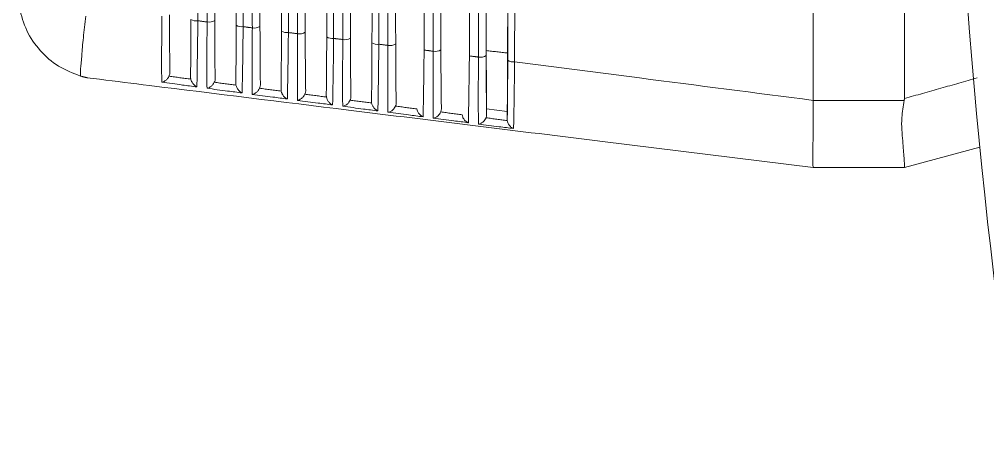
# Model space of a CAD drawing. Extents: x 12.1 to 108.7, y 1 to 80.4.
# Drawn here: x 42.968 to 44.295, y 31.504 to 32.076 of the extents above; entities that cross this region are included whole.
import ezdxf

# ---------------------------------------------------------------- set-up
doc = ezdxf.new("R2010")
doc.units = 0
doc.header["$MEASUREMENT"] = 0
doc.linetypes.add('SLD-Solid', pattern=[0])
doc.layers.add('OBJECT', color=7, linetype='CONTINUOUS')

msp = doc.modelspace()

# ---------------------------------------------------------------- linework, layer by layer
at = {"layer": 'OBJECT', "linetype": 'SLD-Solid', "lineweight": 15}
for p, q in [((44.1809, 31.9676), (44.1809, 32.428)), ((44.0559, 31.9651), (44.0559, 32.3549)), ((44.1804, 31.9649), (44.0559, 31.9649)), ((43.6083, 31.9452), (43.6083, 31.9533)), ((43.6083, 31.9533), (43.6365, 31.9498)), ((43.6365, 31.9498), (43.6365, 31.9388)), ((43.7672, 31.9088), (44.0559, 31.8733)), ((44.1809, 31.8733), (44.284, 31.901)), ((44.0559, 31.8733), (44.1809, 31.8733)), ((44.0559, 31.8733), (44.0559, 31.8733)), ((44.1809, 31.8733), (44.1809, 31.8733))]:
    msp.add_line(p, q, dxfattribs=at)
for centre, radius, start, end in [((52.2451, 32.6894), 8, 171.47604, 188.52396), ((43.2104, 32.0878), 0.014, 238.307, 278.7708), ((43.2278, 32.0879), 0.0158, 260.5544, 300.2115), ((43.2724, 32.0796), 0.0138, 237.8172, 278.8729), ((43.2898, 32.0797), 0.0156, 260.4343, 300.683), ((43.3344, 32.0714), 0.0136, 237.3315, 278.9726), ((43.3517, 32.0714), 0.0154, 260.3164, 301.1508), ((43.3965, 32.0632), 0.0135, 236.85, 279.0698), ((43.4137, 32.0632), 0.0152, 260.2008, 301.6148), ((43.4585, 32.055), 0.0133, 236.3727, 279.1645), ((43.4757, 32.055), 0.015, 260.0874, 302.0751), ((43.5377, 32.0468), 0.0148, 259.9763, 302.5317), ((43.5997, 32.0387), 0.0146, 259.8673, 302.9847), ((43.6445, 32.0305), 0.0128, 234.9657, 279.4343)]:
    msp.add_arc(centre, radius, start, end, dxfattribs=at)
for centre, major_axis, start_param, end_param in [((43.6183, 32.4983), (0, 2.2176), 4.494993, 4.929785), ((43.5645, 32.4983), (0, 2.2137), 1.359646, 1.781947), ((43.6265, 32.4983), (0, 2.217), 1.356281, 1.785312), ((43.4405, 32.4983), (0, 2.2072), 1.366399, 1.775193), ((43.4323, 32.4983), (0, 2.2078), 4.505106, 4.919672), ((43.5025, 32.4983), (0, 2.2105), 1.363019, 1.778574), ((43.3083, 32.4983), (0, 2.2013), 4.511889, 4.912889), ((43.3785, 32.4983), (0, 2.204), 1.369788, 1.771804), ((43.3703, 32.4983), (0, 2.2046), 4.508493, 4.916285), ((43.2545, 32.4983), (0, 2.1975), 1.376591, 1.765002), ((43.2463, 32.4983), (0, 2.1981), 4.515292, 4.909486), ((43.3165, 32.4983), (0, 2.2007), 1.373185, 1.768407)]:
    msp.add_ellipse(centre, major_axis=major_axis, ratio=0.008727, start_param=start_param, end_param=end_param, dxfattribs=at)
for points, knots in [([(43.5971, 32.0243), (43.5971, 32.0308), (43.597, 32.0634), (43.5968, 32.2012), (43.5966, 32.4236), (43.5967, 32.7094), (43.597, 32.8847), (43.5971, 32.9724)], [0, 0, 0, 0, 0.020947, 0.104745, 0.44076, 0.72038, 1, 1, 1, 1]), ([(43.6466, 32.9788), (43.6467, 32.9723), (43.6467, 32.9397), (43.6469, 32.8019), (43.6471, 32.5775), (43.6471, 32.2872), (43.6468, 32.1077), (43.6466, 32.0179)], [0, 0, 0, 0, 0.0206638, 0.1033313, 0.4348088, 0.7174044, 1, 1, 1, 1]), ([(43.5226, 32.9628), (43.5226, 32.9562), (43.5227, 32.9236), (43.5229, 32.7857), (43.5231, 32.5665), (43.523, 32.2873), (43.5227, 32.1184), (43.5226, 32.0339)], [0, 0, 0, 0, 0.021386, 0.106942, 0.450009, 0.725005, 1, 1, 1, 1]), ([(43.5351, 32.0323), (43.5351, 32.0388), (43.5351, 32.0714), (43.5348, 32.2094), (43.5347, 32.4291), (43.5347, 32.7093), (43.535, 32.8794), (43.5351, 32.9644)], [0, 0, 0, 0, 0.021311, 0.1065682, 0.4484322, 0.7242161, 1, 1, 1, 1]), ([(43.5846, 32.9708), (43.5846, 32.9643), (43.5847, 32.9317), (43.5849, 32.7938), (43.5851, 32.572), (43.585, 32.2873), (43.5848, 32.113), (43.5846, 32.0259)], [0, 0, 0, 0, 0.0210187, 0.1051062, 0.4422799, 0.72114, 1, 1, 1, 1]), ([(43.3986, 32.9467), (43.3986, 32.9402), (43.3987, 32.9076), (43.3989, 32.7694), (43.399, 32.5555), (43.3989, 32.2874), (43.3987, 32.1291), (43.3986, 32.0499)], [0, 0, 0, 0, 0.0221597, 0.1108118, 0.4662966, 0.7331483, 1, 1, 1, 1]), ([(43.4112, 32.0483), (43.4111, 32.0548), (43.4111, 32.0875), (43.4109, 32.2256), (43.4107, 32.44), (43.4108, 32.7092), (43.411, 32.8687), (43.4112, 32.9484)], [0, 0, 0, 0, 0.022079, 0.110408, 0.464597, 0.732298, 1, 1, 1, 1]), ([(43.4606, 32.9548), (43.4606, 32.9482), (43.4607, 32.9156), (43.4609, 32.7775), (43.4611, 32.561), (43.461, 32.2874), (43.4607, 32.1237), (43.4606, 32.0419)], [0, 0, 0, 0, 0.021766, 0.108843, 0.45801, 0.729005, 1, 1, 1, 1]), ([(43.4731, 32.0403), (43.4731, 32.0468), (43.4731, 32.0795), (43.4728, 32.2175), (43.4727, 32.4346), (43.4728, 32.7093), (43.473, 32.874), (43.4731, 32.9564)], [0, 0, 0, 0, 0.0216883, 0.1084547, 0.4563731, 0.7281866, 1, 1, 1, 1]), ([(43.3366, 32.9387), (43.3366, 32.9322), (43.3366, 32.8995), (43.3368, 32.7613), (43.337, 32.55), (43.3369, 32.2875), (43.3367, 32.1344), (43.3366, 32.0579)], [0, 0, 0, 0, 0.0225677, 0.1128523, 0.4748855, 0.7374427, 1, 1, 1, 1]), ([(43.3492, 32.0563), (43.3492, 32.0628), (43.3491, 32.0955), (43.3489, 32.2337), (43.3487, 32.4455), (43.3488, 32.7092), (43.3491, 32.8633), (43.3492, 32.9404)], [0, 0, 0, 0, 0.0224838, 0.112433, 0.473119, 0.7365595, 1, 1, 1, 1]), ([(43.2125, 32.9227), (43.2125, 32.9162), (43.2126, 32.8834), (43.2128, 32.745), (43.2129, 32.5391), (43.2128, 32.2876), (43.2126, 32.1452), (43.2125, 32.074)], [0, 0, 0, 0, 0.02343, 0.117165, 0.493038, 0.746519, 1, 1, 1, 1]), ([(43.2252, 32.0723), (43.2252, 32.0789), (43.2251, 32.1116), (43.2249, 32.25), (43.2248, 32.4565), (43.2249, 32.7091), (43.2251, 32.8526), (43.2252, 32.9243)], [0, 0, 0, 0, 0.023339, 0.116711, 0.491126, 0.745563, 1, 1, 1, 1]), ([(43.2746, 32.9307), (43.2746, 32.9242), (43.2746, 32.8915), (43.2748, 32.7532), (43.275, 32.5446), (43.2749, 32.2875), (43.2747, 32.1398), (43.2746, 32.0659)], [0, 0, 0, 0, 0.022991, 0.114968, 0.483793, 0.741897, 1, 1, 1, 1]), ([(43.2872, 32.0643), (43.2872, 32.0709), (43.2871, 32.1036), (43.2869, 32.2418), (43.2868, 32.451), (43.2869, 32.7091), (43.2871, 32.858), (43.2872, 32.9324)], [0, 0, 0, 0, 0.022904, 0.114532, 0.481956, 0.740978, 1, 1, 1, 1]), ([(43.6077, 32.0332), (43.6076, 32.1264), (43.6074, 32.2804), (43.6073, 32.4367), (43.6073, 32.4983)], [0, 0, 0, 0, 0.605766, 1, 1, 1, 1]), ([(43.6375, 32.4983), (43.6375, 32.4195), (43.6374, 32.262), (43.6372, 32.1073), (43.637, 32.0299)], [0, 0, 0, 0, 0.500491, 1, 1, 1, 1]), ([(43.1631, 31.9899), (43.1631, 31.9907), (43.163, 31.994), (43.1629, 32.0046), (43.1629, 32.0276), (43.163, 32.0566), (43.1632, 32.075), (43.1632, 32.0803)], [0, 0, 0, 0, 0.0576777, 0.2194138, 0.5433769, 0.8677646, 1, 1, 1, 1]), ([(43.1737, 32.0822), (43.1738, 32.0703), (43.1738, 32.0463), (43.174, 32.0191), (43.1742, 32.0081), (43.1743, 32.0033)], [0, 0, 0, 0, 0.361189, 0.722456, 1, 1, 1, 1]), ([(43.2025, 31.9968), (43.2026, 32.003), (43.2028, 32.0154), (43.203, 32.0443), (43.203, 32.066), (43.2031, 32.0759)], [0, 0, 0, 0, 0.352894, 0.705727, 1, 1, 1, 1]), ([(43.2125, 32.074), (43.2125, 32.0675), (43.2122, 32.0478), (43.2118, 32.0183), (43.2115, 31.9967), (43.2113, 31.987), (43.2112, 31.9843), (43.2112, 31.9834)], [0, 0, 0, 0, 0.16013, 0.483001, 0.805363, 0.942123, 1, 1, 1, 1]), ([(43.2251, 31.9816), (43.2251, 31.9824), (43.225, 31.9855), (43.2249, 31.9959), (43.2249, 32.0184), (43.225, 32.0476), (43.2252, 32.0665), (43.2252, 32.0723)], [0, 0, 0, 0, 0.0579361, 0.2174948, 0.5370295, 0.8569768, 1, 1, 1, 1]), ([(43.2357, 32.0743), (43.2358, 32.0623), (43.2358, 32.0384), (43.236, 32.0108), (43.2362, 31.9998), (43.2363, 31.9949)], [0, 0, 0, 0, 0.355595, 0.711266, 1, 1, 1, 1]), ([(43.2645, 31.9883), (43.2646, 31.9944), (43.2648, 32.0064), (43.265, 32.0354), (43.2651, 32.0575), (43.2651, 32.0679)], [0, 0, 0, 0, 0.347531, 0.695003, 1, 1, 1, 1]), ([(43.2746, 32.0659), (43.2745, 32.0594), (43.2743, 32.0399), (43.2739, 32.0103), (43.2735, 31.9886), (43.2733, 31.9788), (43.2732, 31.976), (43.2732, 31.9752)], [0, 0, 0, 0, 0.158035, 0.476676, 0.794816, 0.941861, 1, 1, 1, 1]), ([(43.2871, 31.9733), (43.2871, 31.9741), (43.287, 31.9771), (43.2869, 31.9871), (43.2869, 32.0093), (43.287, 32.0386), (43.2871, 32.058), (43.2872, 32.0643)], [0, 0, 0, 0, 0.058198, 0.215687, 0.531014, 0.846742, 1, 1, 1, 1]), ([(43.2977, 32.0663), (43.2977, 32.0543), (43.2978, 32.0305), (43.298, 32.0025), (43.2982, 31.9915), (43.2983, 31.9865)], [0, 0, 0, 0, 0.350315, 0.700707, 1, 1, 1, 1]), ([(43.3265, 31.98), (43.3266, 31.9858), (43.3268, 31.9974), (43.327, 32.0264), (43.3271, 32.0491), (43.3271, 32.0599)], [0, 0, 0, 0, 0.342466, 0.684876, 1, 1, 1, 1]), ([(43.3366, 32.0579), (43.3365, 32.0514), (43.3363, 32.0319), (43.3359, 32.0024), (43.3355, 31.9804), (43.3353, 31.9706), (43.3352, 31.9677), (43.3352, 31.967)], [0, 0, 0, 0, 0.156042, 0.470658, 0.784781, 0.941595, 1, 1, 1, 1]), ([(43.3597, 32.0583), (43.3597, 32.0464), (43.3598, 32.0225), (43.36, 31.9942), (43.3602, 31.9833), (43.3603, 31.9781)], [0, 0, 0, 0, 0.345325, 0.690725, 1, 1, 1, 1]), ([(43.3491, 31.9651), (43.3491, 31.9659), (43.349, 31.9687), (43.3489, 31.9785), (43.3489, 32.0002), (43.349, 32.0297), (43.3491, 32.0495), (43.3492, 32.0563)], [0, 0, 0, 0, 0.0584631, 0.2139825, 0.5253069, 0.8370208, 1, 1, 1, 1]), ([(43.3885, 31.9717), (43.3886, 31.9773), (43.3888, 31.9885), (43.389, 32.0175), (43.3891, 32.0406), (43.3891, 32.0519)], [0, 0, 0, 0, 0.3376749, 0.6752967, 1, 1, 1, 1]), ([(43.3986, 32.0499), (43.3985, 32.0434), (43.3983, 32.0239), (43.3979, 31.9945), (43.3975, 31.9723), (43.3973, 31.9624), (43.3972, 31.9595), (43.3972, 31.9588)], [0, 0, 0, 0, 0.1541433, 0.4649259, 0.7752227, 0.941326, 1, 1, 1, 1]), ([(43.4111, 31.957), (43.4111, 31.9577), (43.411, 31.9604), (43.4109, 31.9698), (43.4108, 31.9912), (43.411, 32.0208), (43.4111, 32.041), (43.4112, 32.0483)], [0, 0, 0, 0, 0.058731, 0.212374, 0.519887, 0.827777, 1, 1, 1, 1]), ([(43.4217, 32.0503), (43.4217, 32.0384), (43.4218, 32.0146), (43.422, 31.9859), (43.4222, 31.9751), (43.4223, 31.9698)], [0, 0, 0, 0, 0.340601, 0.681276, 1, 1, 1, 1]), ([(43.4505, 31.9634), (43.4506, 31.9688), (43.4508, 31.9797), (43.451, 32.0087), (43.4511, 32.0322), (43.4511, 32.044)], [0, 0, 0, 0, 0.3331372, 0.6662238, 1, 1, 1, 1]), ([(43.4606, 32.0419), (43.4605, 32.0354), (43.4603, 32.0159), (43.4599, 31.9865), (43.4595, 31.9641), (43.4593, 31.9542), (43.4592, 31.9514), (43.4592, 31.9506)], [0, 0, 0, 0, 0.152333, 0.459461, 0.766109, 0.941054, 1, 1, 1, 1]), ([(43.4731, 31.9488), (43.4731, 31.9495), (43.473, 31.9521), (43.4729, 31.9612), (43.4728, 31.9822), (43.4729, 32.0119), (43.4731, 32.0326), (43.4731, 32.0403)], [0, 0, 0, 0, 0.059002, 0.210856, 0.514734, 0.81898, 1, 1, 1, 1]), ([(43.4837, 32.0423), (43.4837, 32.0304), (43.4838, 32.0067), (43.484, 31.9777), (43.4842, 31.9669), (43.4843, 31.9616)], [0, 0, 0, 0, 0.336123, 0.672318, 1, 1, 1, 1]), ([(43.5226, 32.0339), (43.5225, 32.0274), (43.5223, 32.0079), (43.5219, 31.9786), (43.5215, 31.956), (43.5213, 31.9461), (43.5212, 31.9432), (43.5212, 31.9426)], [0, 0, 0, 0, 0.150605, 0.454244, 0.75741, 0.940779, 1, 1, 1, 1]), ([(43.5351, 31.9407), (43.5351, 31.9414), (43.535, 31.9439), (43.5349, 31.9527), (43.5348, 31.9732), (43.5349, 32.003), (43.5351, 32.0241), (43.5351, 32.0323)], [0, 0, 0, 0, 0.059276, 0.209421, 0.509831, 0.810598, 1, 1, 1, 1]), ([(43.5456, 32.0344), (43.5457, 32.0225), (43.5457, 31.9987), (43.546, 31.9695), (43.5462, 31.9587), (43.5463, 31.9533)], [0, 0, 0, 0, 0.331872, 0.663815, 1, 1, 1, 1]), ([(43.6077, 32.0332), (43.6078, 32.0202), (43.6079, 31.9943), (43.6081, 31.9679), (43.6082, 31.957), (43.6083, 31.9533)], [0, 0, 0, 0, 0.396562, 0.793191, 1, 1, 1, 1]), ([(43.5846, 32.0259), (43.5846, 32.0194), (43.5843, 31.9999), (43.5839, 31.9707), (43.5835, 31.9479), (43.5833, 31.9379), (43.5832, 31.9352), (43.5832, 31.9345)], [0, 0, 0, 0, 0.148954, 0.449261, 0.7491, 0.940502, 1, 1, 1, 1]), ([(43.5971, 31.9327), (43.5971, 31.9334), (43.597, 31.9357), (43.5969, 31.9442), (43.5968, 31.9643), (43.5969, 31.9942), (43.597, 32.0157), (43.5971, 32.0243)], [0, 0, 0, 0, 0.059553, 0.208066, 0.505163, 0.802607, 1, 1, 1, 1]), ([(43.6076, 32.0264), (43.6077, 32.0145), (43.6077, 31.9908), (43.608, 31.9612), (43.6082, 31.9506), (43.6083, 31.9452)], [0, 0, 0, 0, 0.327832, 0.655734, 1, 1, 1, 1]), ([(43.6365, 31.9498), (43.6366, 31.9574), (43.6368, 31.9725), (43.637, 32.0025), (43.637, 32.0227), (43.637, 32.0299)], [0, 0, 0, 0, 0.390004, 0.779955, 1, 1, 1, 1]), ([(43.6365, 31.9388), (43.6366, 31.9437), (43.6368, 31.9535), (43.6371, 31.9822), (43.6371, 32.007), (43.6372, 32.02)], [0, 0, 0, 0, 0.320862, 0.641681, 1, 1, 1, 1]), ([(43.6466, 32.0179), (43.6466, 32.0114), (43.6463, 31.9919), (43.6459, 31.9628), (43.6455, 31.9398), (43.6453, 31.9298), (43.6452, 31.9271), (43.6452, 31.9265)], [0, 0, 0, 0, 0.1473761, 0.4444958, 0.7411544, 0.9402222, 1, 1, 1, 1]), ([(44.0559, 31.9651), (43.9766, 31.9753), (43.8401, 31.9929), (43.7037, 32.0105), (43.6466, 32.0179)], [0, 0, 0, 0, 0.581449, 1, 1, 1, 1]), ([(43.0608, 31.996), (43.0665, 31.9953), (43.0949, 31.9918), (43.2143, 31.977), (43.4441, 31.9486), (43.6512, 31.9231), (43.7672, 31.9088)], [0, 0, 0, 0, 0.024148, 0.120739, 0.507103, 1, 1, 1, 1]), ([(43.1631, 31.9899), (43.1631, 31.9899), (43.1635, 31.99), (43.1652, 31.9904), (43.1679, 31.9919), (43.1711, 31.9947), (43.1724, 31.997), (43.173, 31.9981)], [0, 0, 0, 0, 0.008659, 0.099997, 0.471213, 0.763081, 1, 1, 1, 1]), ([(43.1743, 32.0033), (43.1742, 32.002), (43.174, 32.0002), (43.1732, 31.9985), (43.173, 31.9981)], [0, 0, 0, 0, 0.73075, 1, 1, 1, 1]), ([(43.2028, 31.9941), (43.2028, 31.9944), (43.2026, 31.9953), (43.2025, 31.9962), (43.2025, 31.9968)], [0, 0, 0, 0, 0.349939, 1, 1, 1, 1]), ([(43.2028, 31.9941), (43.2032, 31.993), (43.204, 31.9903), (43.2066, 31.9867), (43.2092, 31.9845), (43.2108, 31.9836), (43.2112, 31.9835), (43.2112, 31.9834)], [0, 0, 0, 0, 0.229448, 0.521602, 0.905447, 0.991713, 1, 1, 1, 1]), ([(43.2363, 31.9949), (43.2362, 31.9936), (43.236, 31.9918), (43.2353, 31.9902), (43.2351, 31.9898)], [0, 0, 0, 0, 0.750494, 1, 1, 1, 1]), ([(43.2112, 31.9834), (43.2046, 31.9843), (43.1886, 31.9865), (43.1725, 31.9886), (43.1631, 31.9899)], [0, 0, 0, 0, 0.412316, 1, 1, 1, 1]), ([(43.2251, 31.9816), (43.2251, 31.9816), (43.2256, 31.9817), (43.2273, 31.9822), (43.2301, 31.9837), (43.2332, 31.9865), (43.2345, 31.9888), (43.2351, 31.9898)], [0, 0, 0, 0, 0.008547, 0.122921, 0.485786, 0.769314, 1, 1, 1, 1]), ([(43.2732, 31.9752), (43.2666, 31.9761), (43.2505, 31.9782), (43.2345, 31.9803), (43.2251, 31.9816)], [0, 0, 0, 0, 0.412356, 1, 1, 1, 1]), ([(43.2648, 31.9859), (43.2647, 31.9862), (43.2646, 31.987), (43.2645, 31.9878), (43.2645, 31.9883)], [0, 0, 0, 0, 0.324163, 1, 1, 1, 1]), ([(43.2648, 31.9859), (43.2651, 31.9848), (43.2659, 31.9822), (43.2684, 31.9785), (43.271, 31.9763), (43.2727, 31.9754), (43.2732, 31.9752), (43.2732, 31.9752)], [0, 0, 0, 0, 0.223273, 0.506281, 0.880299, 0.991802, 1, 1, 1, 1]), ([(43.2871, 31.9733), (43.2871, 31.9733), (43.2877, 31.9734), (43.2895, 31.9739), (43.2923, 31.9755), (43.2953, 31.9783), (43.2966, 31.9806), (43.2972, 31.9816)], [0, 0, 0, 0, 0.00844, 0.145047, 0.499694, 0.77523, 1, 1, 1, 1]), ([(43.2983, 31.9865), (43.2982, 31.9852), (43.298, 31.9835), (43.2974, 31.982), (43.2972, 31.9816)], [0, 0, 0, 0, 0.771743, 1, 1, 1, 1]), ([(43.3267, 31.9777), (43.3267, 31.9779), (43.3266, 31.9787), (43.3265, 31.9794), (43.3265, 31.98)], [0, 0, 0, 0, 0.293665, 1, 1, 1, 1]), ([(43.3267, 31.9777), (43.3271, 31.9766), (43.3278, 31.974), (43.3302, 31.9705), (43.3328, 31.9682), (43.3346, 31.9672), (43.3352, 31.967), (43.3352, 31.967)], [0, 0, 0, 0, 0.217446, 0.491759, 0.85615, 0.991886, 1, 1, 1, 1]), ([(43.3603, 31.9781), (43.3602, 31.9769), (43.36, 31.9752), (43.3594, 31.9738), (43.3593, 31.9735)], [0, 0, 0, 0, 0.7945819, 1, 1, 1, 1]), ([(43.3352, 31.967), (43.3286, 31.9678), (43.3125, 31.97), (43.2965, 31.9721), (43.2871, 31.9733)], [0, 0, 0, 0, 0.412394, 1, 1, 1, 1]), ([(43.3491, 31.9651), (43.3491, 31.9651), (43.3497, 31.9652), (43.3516, 31.9657), (43.3545, 31.9674), (43.3575, 31.9702), (43.3587, 31.9724), (43.3593, 31.9735)], [0, 0, 0, 0, 0.008339, 0.166404, 0.51297, 0.780848, 1, 1, 1, 1]), ([(43.3972, 31.9588), (43.3906, 31.9597), (43.3745, 31.9618), (43.3585, 31.9639), (43.3491, 31.9651)], [0, 0, 0, 0, 0.41243, 1, 1, 1, 1]), ([(43.3887, 31.9696), (43.3887, 31.9698), (43.3886, 31.9705), (43.3885, 31.9711), (43.3885, 31.9717)], [0, 0, 0, 0, 0.25744, 1, 1, 1, 1]), ([(43.3887, 31.9696), (43.389, 31.9685), (43.3897, 31.966), (43.392, 31.9624), (43.3947, 31.9601), (43.3965, 31.9591), (43.3972, 31.9588), (43.3972, 31.9588)], [0, 0, 0, 0, 0.211945, 0.477991, 0.832968, 0.991967, 1, 1, 1, 1]), ([(43.4111, 31.957), (43.4111, 31.957), (43.4118, 31.9571), (43.4138, 31.9576), (43.4167, 31.9593), (43.4196, 31.9621), (43.4208, 31.9643), (43.4213, 31.9653)], [0, 0, 0, 0, 0.008242, 0.187016, 0.525647, 0.786187, 1, 1, 1, 1]), ([(43.4223, 31.9698), (43.4222, 31.9686), (43.422, 31.967), (43.4214, 31.9656), (43.4213, 31.9653)], [0, 0, 0, 0, 0.81911, 1, 1, 1, 1]), ([(44.0559, 31.8733), (44.0556, 31.8747), (44.0551, 31.8774), (44.0552, 31.8982), (44.056, 31.9279), (44.0559, 31.9528), (44.0559, 31.9649)], [0, 0, 0, 0, 0.253584, 0.507165, 0.760847, 1, 1, 1, 1]), ([(44.1809, 31.8733), (44.181, 31.8736), (44.1812, 31.8744), (44.1803, 31.8844), (44.1788, 31.9081), (44.1757, 31.9369), (44.1791, 31.957), (44.1804, 31.9649)], [0, 0, 0, 0, 0.097508, 0.351331, 0.599304, 0.843154, 1, 1, 1, 1]), ([(43.4592, 31.9506), (43.4526, 31.9515), (43.4365, 31.9536), (43.4205, 31.9557), (43.4111, 31.957)], [0, 0, 0, 0, 0.412464, 1, 1, 1, 1]), ([(43.4507, 31.9615), (43.4507, 31.9616), (43.4506, 31.9623), (43.4505, 31.9629), (43.4505, 31.9634)], [0, 0, 0, 0, 0.214161, 1, 1, 1, 1]), ([(43.4507, 31.9615), (43.451, 31.9604), (43.4516, 31.9579), (43.4539, 31.9544), (43.4565, 31.952), (43.4585, 31.9509), (43.4592, 31.9507), (43.4592, 31.9506)], [0, 0, 0, 0, 0.2067476, 0.4649333, 0.8107217, 0.9920436, 1, 1, 1, 1]), ([(43.4731, 31.9488), (43.4731, 31.9488), (43.4739, 31.9489), (43.476, 31.9495), (43.4789, 31.9512), (43.4817, 31.954), (43.4829, 31.9562), (43.4834, 31.9572)], [0, 0, 0, 0, 0.00815, 0.206907, 0.537753, 0.791262, 1, 1, 1, 1]), ([(43.4843, 31.9616), (43.4842, 31.9603), (43.484, 31.9588), (43.4835, 31.9575), (43.4834, 31.9572)], [0, 0, 0, 0, 0.845441, 1, 1, 1, 1]), ([(43.5126, 31.9534), (43.5129, 31.9524), (43.5135, 31.9499), (43.5157, 31.9464), (43.5184, 31.9439), (43.5204, 31.9429), (43.5212, 31.9426), (43.5212, 31.9426)], [0, 0, 0, 0, 0.201835, 0.452547, 0.789382, 0.992117, 1, 1, 1, 1]), ([(43.5463, 31.9533), (43.5462, 31.9521), (43.546, 31.9507), (43.5455, 31.9494), (43.5455, 31.9492)], [0, 0, 0, 0, 0.8737079, 1, 1, 1, 1]), ([(43.5212, 31.9426), (43.5146, 31.9434), (43.4985, 31.9455), (43.4825, 31.9476), (43.4731, 31.9488)], [0, 0, 0, 0, 0.412497, 1, 1, 1, 1]), ([(43.5351, 31.9407), (43.5351, 31.9407), (43.5362, 31.9409), (43.5385, 31.9416), (43.5415, 31.9435), (43.544, 31.9462), (43.545, 31.9482), (43.5455, 31.9492)], [0, 0, 0, 0, 0.00806, 0.282725, 0.593802, 0.796123, 1, 1, 1, 1]), ([(43.5832, 31.9345), (43.5766, 31.9354), (43.5605, 31.9374), (43.5445, 31.9395), (43.5351, 31.9407)], [0, 0, 0, 0, 0.412528, 1, 1, 1, 1]), ([(43.5746, 31.9454), (43.5749, 31.9443), (43.5754, 31.9419), (43.5775, 31.9385), (43.5802, 31.9359), (43.5823, 31.9348), (43.5832, 31.9345), (43.5832, 31.9345)], [0, 0, 0, 0, 0.197188, 0.440796, 0.768919, 0.992188, 1, 1, 1, 1]), ([(43.5971, 31.9327), (43.5971, 31.9327), (43.5983, 31.9328), (43.6006, 31.9335), (43.6037, 31.9356), (43.6061, 31.9382), (43.607, 31.9402), (43.6075, 31.9412)], [0, 0, 0, 0, 0.007977, 0.2991, 0.602917, 0.800702, 1, 1, 1, 1]), ([(43.6083, 31.9452), (43.6082, 31.9439), (43.608, 31.9426), (43.6076, 31.9413), (43.6075, 31.9412)], [0, 0, 0, 0, 0.9040593, 1, 1, 1, 1]), ([(43.6366, 31.9374), (43.6366, 31.9374), (43.6365, 31.9379), (43.6365, 31.9384), (43.6365, 31.9388)], [0, 0, 0, 0, 0.020265, 1, 1, 1, 1]), ([(43.6366, 31.9374), (43.6368, 31.9364), (43.6373, 31.934), (43.6394, 31.9306), (43.6421, 31.9279), (43.6442, 31.9268), (43.6452, 31.9265), (43.6452, 31.9265)], [0, 0, 0, 0, 0.192792, 0.429646, 0.749305, 0.992256, 1, 1, 1, 1]), ([(43.6452, 31.9265), (43.6386, 31.9273), (43.6225, 31.9294), (43.6065, 31.9315), (43.5971, 31.9327)], [0, 0, 0, 0, 0.412557, 1, 1, 1, 1])]:
    msp.add_open_spline(points, degree=3, knots=knots, dxfattribs=at)
for points, degree in [([(42.968, 32.0916), (42.9708, 32.081), (42.9765, 32.0597), (42.9957, 32.0323), (43.0208, 32.0103), (43.0414, 32.0023), (43.0517, 31.9983)], 3), ([(43.0517, 31.9983), (43.0517, 32.0011), (43.0517, 32.0065), (43.0532, 32.0252), (43.0555, 32.05), (43.0578, 32.0703), (43.0589, 32.0805)], 3), ([(43.2252, 32.0723), (43.2125, 32.074)], 1), ([(43.2872, 32.0643), (43.2746, 32.0659)], 1), ([(43.3492, 32.0563), (43.3366, 32.0579)], 1), ([(43.4112, 32.0483), (43.3986, 32.0499)], 1), ([(43.4731, 32.0403), (43.4606, 32.0419)], 1), ([(43.5351, 32.0323), (43.5226, 32.0339)], 1), ([(43.637, 32.0299), (43.6077, 32.0332)], 1), ([(43.5971, 32.0243), (43.5846, 32.0259)], 1), ([(43.0335, 32.0054), (43.0335, 32.0054)], 1), ([(43.0517, 31.9983), (43.0608, 31.996)], 1), ([(43.173, 31.9981), (43.2028, 31.9941)], 1), ([(44.2804, 31.9957), (44.1809, 31.9676)], 1), ([(43.2351, 31.9898), (43.2648, 31.9859)], 1), ([(43.2972, 31.9816), (43.3267, 31.9777)], 1), ([(43.3593, 31.9735), (43.3887, 31.9696)], 1), ([(43.4213, 31.9653), (43.4507, 31.9615)], 1), ([(44.0559, 31.9649), (44.0559, 31.9651)], 1), ([(44.1809, 31.9676), (44.1804, 31.9649)], 1), ([(43.4834, 31.9572), (43.5126, 31.9534)], 1), ([(43.5455, 31.9492), (43.5746, 31.9454)], 1), ([(43.6075, 31.9412), (43.6366, 31.9374)], 1)]:
    msp.add_open_spline(points, degree=degree, dxfattribs=at)

doc.saveas('drawing.dxf')
